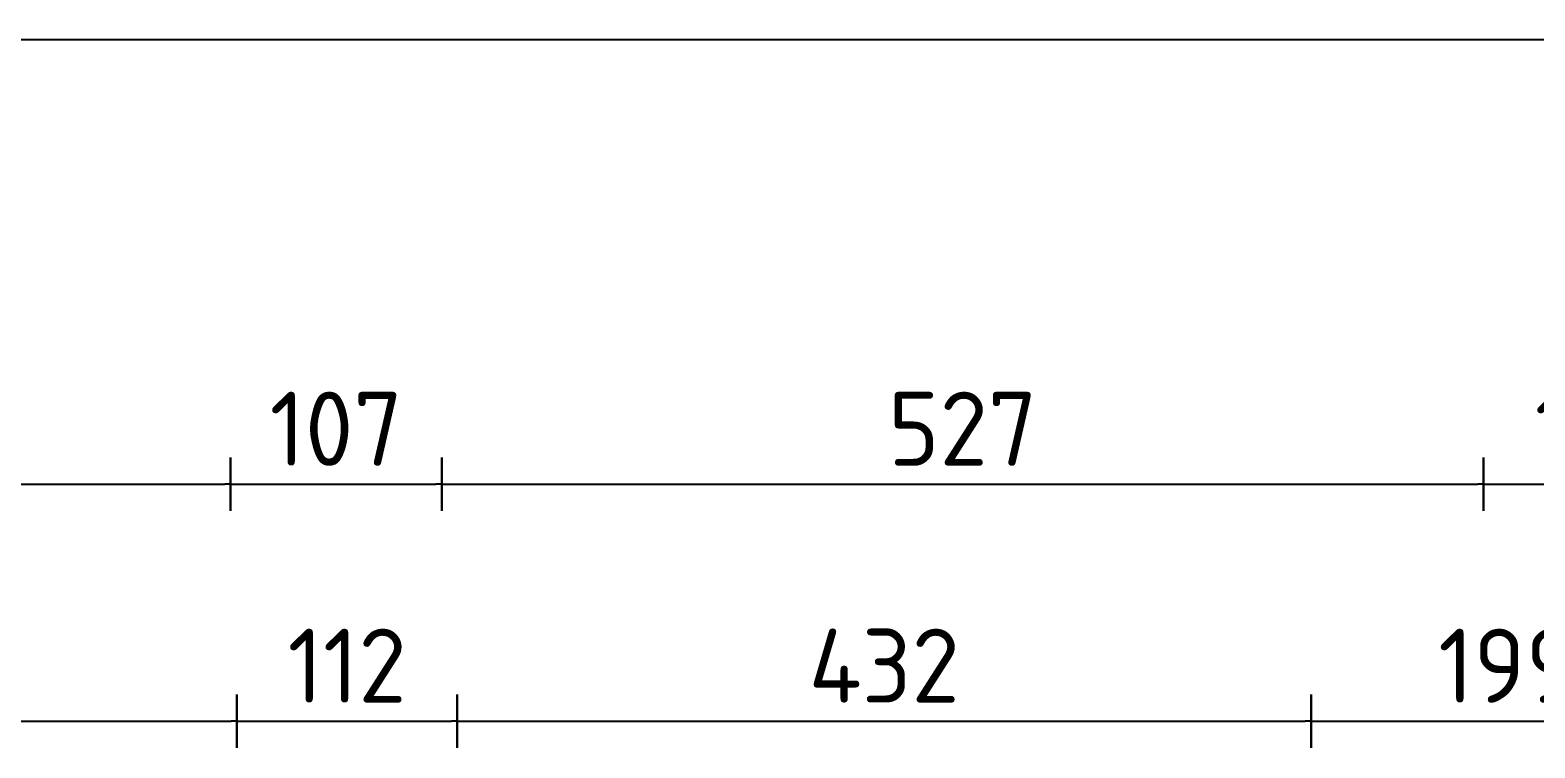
# Model space of a CAD drawing. Header units: millimetres. Extents: x 0 to 420, y 0 to 297.
# Drawn here: x 161.4 to 212.2, y 150.3 to 174.5 of the extents above; entities that cross this region are included whole.
import ezdxf

# ---------------------------------------------------------------- set-up
doc = ezdxf.new("R2010")
doc.units = ezdxf.units.MM
doc.header["$MEASUREMENT"] = 0
doc.layers.add('L25', color=1, linetype='Continuous')
doc.layers.add('T25', color=1, linetype='Continuous')
doc.styles.add('ISO', font='iso3098b.shx')
doc.dimstyles.new('SIGNSDIM', dxfattribs={"dimtxt": 2.5, "dimasz": 0.2, "dimexe": 1.5, "dimexo": 2, "dimtad": 1, "dimdec": 4, "dimlfac": 15, "dimrnd": 1, "dimdsep": 46, "dimtxsty": 'ISO', "dimblk": 'SGNDIM', "dimcen": 2.5, "dimse2": 1, "dimadec": 0, "dimazin": 0, "dimtfac": 1, "dimtdec": 4, "dimtix": 1, "dimtmove": 0, "dimatfit": 3, "dimldrblk": 'SGNDIM', "dimfxl": 1, "dimtolj": 1, "dimtzin": 0, "dimarcsym": 0})

# ---------------------------------------------------------------- blocks, each defined once
blk = doc.blocks.new('SGNDIM')
for p, q in [((0, 4.5), (0, -4.5)), ((0, 0), (-1, 0))]:
    blk.add_line(p, q)
blk = doc.blocks.new('*D19')
at = {"layer": 'DEFPOINTS', "color": 0, "transparency": 16777216}
for p in [(122.956, 163.994), (168.422, 163.994), (168.422, 151.196)]:
    blk.add_point(p, dxfattribs=at)
at = {"layer": 'T25', "color": 0, "lineweight": -2, "transparency": 16777216}
blk.add_line((123.156, 151.196), (168.222, 151.196), dxfattribs=at)
at = {"layer": 'T25', "color": 0, "lineweight": -2, "transparency": 16777216, "xscale": 0.2, "yscale": 0.2, "zscale": 0.2, "rotation": 180}
blk.add_blockref('SGNDIM', (122.956, 151.196), dxfattribs=at)
at = {"layer": 'T25', "color": 0, "lineweight": -2, "transparency": 16777216, "xscale": 0.2, "yscale": 0.2, "zscale": 0.2}
blk.add_blockref('SGNDIM', (168.422, 151.196), dxfattribs=at)
at = {"layer": 'T25', "color": 0, "transparency": 16777216, "insert": (145.689, 153.071), "char_height": 2.5, "attachment_point": 5, "style": 'ISO'}
blk.add_mtext('\\A1;682', dxfattribs=at)
blk = doc.blocks.new('*D23')
at = {"layer": 'DEFPOINTS', "color": 0, "transparency": 16777216}
for p in [(210.489, 174.196), (217.956, 174.196), (217.956, 159.196)]:
    blk.add_point(p, dxfattribs=at)
at = {"layer": 'T25', "color": 0, "lineweight": -2, "transparency": 16777216}
blk.add_line((210.689, 159.196), (217.756, 159.196), dxfattribs=at)
at = {"layer": 'T25', "color": 0, "lineweight": -2, "transparency": 16777216, "xscale": 0.2, "yscale": 0.2, "zscale": 0.2, "rotation": 180}
blk.add_blockref('SGNDIM', (210.489, 159.196), dxfattribs=at)
at = {"layer": 'T25', "color": 0, "lineweight": -2, "transparency": 16777216, "xscale": 0.2, "yscale": 0.2, "zscale": 0.2}
blk.add_blockref('SGNDIM', (217.956, 159.196), dxfattribs=at)
at = {"layer": 'T25', "color": 0, "transparency": 16777216, "insert": (214.222, 161.071), "char_height": 2.5, "attachment_point": 5, "style": 'ISO'}
blk.add_mtext('\\A1;112', dxfattribs=at)
blk = doc.blocks.new('*D24')
at = {"layer": 'DEFPOINTS', "color": 0, "transparency": 16777216}
for p in [(117.134, 167.402), (168.208, 167.402), (168.208, 159.196)]:
    blk.add_point(p, dxfattribs=at)
at = {"layer": 'T25', "color": 0, "lineweight": -2, "transparency": 16777216}
blk.add_line((117.334, 159.196), (168.008, 159.196), dxfattribs=at)
at = {"layer": 'T25', "color": 0, "lineweight": -2, "transparency": 16777216, "xscale": 0.2, "yscale": 0.2, "zscale": 0.2, "rotation": 180}
blk.add_blockref('SGNDIM', (117.134, 159.196), dxfattribs=at)
at = {"layer": 'T25', "color": 0, "lineweight": -2, "transparency": 16777216, "xscale": 0.2, "yscale": 0.2, "zscale": 0.2}
blk.add_blockref('SGNDIM', (168.208, 159.196), dxfattribs=at)
at = {"layer": 'T25', "color": 0, "transparency": 16777216, "insert": (142.671, 161.071), "char_height": 2.5, "attachment_point": 5, "style": 'ISO'}
blk.add_mtext('\\A1;766', dxfattribs=at)
blk = doc.blocks.new('*D27')
at = {"layer": 'DEFPOINTS', "color": 0, "transparency": 16777216}
for p in [(175.857, 159.305), (204.667, 159.305), (204.667, 151.196)]:
    blk.add_point(p, dxfattribs=at)
at = {"layer": 'T25', "color": 0, "lineweight": -2, "transparency": 16777216}
blk.add_line((176.057, 151.196), (204.467, 151.196), dxfattribs=at)
at = {"layer": 'T25', "color": 0, "lineweight": -2, "transparency": 16777216, "xscale": 0.2, "yscale": 0.2, "zscale": 0.2, "rotation": 180}
blk.add_blockref('SGNDIM', (175.857, 151.196), dxfattribs=at)
at = {"layer": 'T25', "color": 0, "lineweight": -2, "transparency": 16777216, "xscale": 0.2, "yscale": 0.2, "zscale": 0.2}
blk.add_blockref('SGNDIM', (204.667, 151.196), dxfattribs=at)
at = {"layer": 'T25', "color": 0, "transparency": 16777216, "insert": (190.262, 153.071), "char_height": 2.5, "attachment_point": 5, "style": 'ISO'}
blk.add_mtext('\\A1;432', dxfattribs=at)
blk = doc.blocks.new('*D28')
at = {"layer": 'DEFPOINTS', "color": 0, "transparency": 16777216}
for p in [(175.336, 164.844), (210.489, 164.844), (210.489, 159.196)]:
    blk.add_point(p, dxfattribs=at)
at = {"layer": 'T25', "color": 0, "lineweight": -2, "transparency": 16777216}
blk.add_line((175.536, 159.196), (210.289, 159.196), dxfattribs=at)
at = {"layer": 'T25', "color": 0, "lineweight": -2, "transparency": 16777216, "xscale": 0.2, "yscale": 0.2, "zscale": 0.2, "rotation": 180}
blk.add_blockref('SGNDIM', (175.336, 159.196), dxfattribs=at)
at = {"layer": 'T25', "color": 0, "lineweight": -2, "transparency": 16777216, "xscale": 0.2, "yscale": 0.2, "zscale": 0.2}
blk.add_blockref('SGNDIM', (210.489, 159.196), dxfattribs=at)
at = {"layer": 'T25', "color": 0, "transparency": 16777216, "insert": (192.912, 161.071), "char_height": 2.5, "attachment_point": 5, "style": 'ISO'}
blk.add_mtext('\\A1;527', dxfattribs=at)
blk = doc.blocks.new('*D29')
at = {"layer": 'DEFPOINTS', "color": 0, "transparency": 16777216}
for p in [(168.208, 173.516), (175.336, 173.516), (175.336, 159.196)]:
    blk.add_point(p, dxfattribs=at)
at = {"layer": 'T25', "color": 0, "lineweight": -2, "transparency": 16777216}
blk.add_line((168.408, 159.196), (175.136, 159.196), dxfattribs=at)
at = {"layer": 'T25', "color": 0, "lineweight": -2, "transparency": 16777216, "xscale": 0.2, "yscale": 0.2, "zscale": 0.2, "rotation": 180}
blk.add_blockref('SGNDIM', (168.208, 159.196), dxfattribs=at)
at = {"layer": 'T25', "color": 0, "lineweight": -2, "transparency": 16777216, "xscale": 0.2, "yscale": 0.2, "zscale": 0.2}
blk.add_blockref('SGNDIM', (175.336, 159.196), dxfattribs=at)
at = {"layer": 'T25', "color": 0, "transparency": 16777216, "insert": (171.772, 161.071), "char_height": 2.5, "attachment_point": 5, "style": 'ISO'}
blk.add_mtext('\\A1;107', dxfattribs=at)
blk = doc.blocks.new('*D30')
at = {"layer": 'DEFPOINTS', "color": 0, "transparency": 16777216}
for p in [(168.422, 166.132), (175.857, 166.132), (175.857, 151.196)]:
    blk.add_point(p, dxfattribs=at)
at = {"layer": 'T25', "color": 0, "lineweight": -2, "transparency": 16777216}
blk.add_line((168.622, 151.196), (175.657, 151.196), dxfattribs=at)
at = {"layer": 'T25', "color": 0, "lineweight": -2, "transparency": 16777216, "xscale": 0.2, "yscale": 0.2, "zscale": 0.2, "rotation": 180}
blk.add_blockref('SGNDIM', (168.422, 151.196), dxfattribs=at)
at = {"layer": 'T25', "color": 0, "lineweight": -2, "transparency": 16777216, "xscale": 0.2, "yscale": 0.2, "zscale": 0.2}
blk.add_blockref('SGNDIM', (175.857, 151.196), dxfattribs=at)
at = {"layer": 'T25', "color": 0, "transparency": 16777216, "insert": (172.139, 153.071), "char_height": 2.5, "attachment_point": 5, "style": 'ISO'}
blk.add_mtext('\\A1;112', dxfattribs=at)
blk = doc.blocks.new('*D32')
at = {"layer": 'DEFPOINTS', "color": 0, "transparency": 16777216}
for p in [(204.667, 177.892), (217.956, 177.892), (217.956, 151.196)]:
    blk.add_point(p, dxfattribs=at)
at = {"layer": 'T25', "color": 0, "lineweight": -2, "transparency": 16777216}
blk.add_line((204.867, 151.196), (217.756, 151.196), dxfattribs=at)
at = {"layer": 'T25', "color": 0, "lineweight": -2, "transparency": 16777216, "xscale": 0.2, "yscale": 0.2, "zscale": 0.2, "rotation": 180}
blk.add_blockref('SGNDIM', (204.667, 151.196), dxfattribs=at)
at = {"layer": 'T25', "color": 0, "lineweight": -2, "transparency": 16777216, "xscale": 0.2, "yscale": 0.2, "zscale": 0.2}
blk.add_blockref('SGNDIM', (217.956, 151.196), dxfattribs=at)
at = {"layer": 'T25', "color": 0, "transparency": 16777216, "insert": (211.311, 153.071), "char_height": 2.5, "attachment_point": 5, "style": 'ISO'}
blk.add_mtext('\\A1;199', dxfattribs=at)

msp = doc.modelspace()

# ---------------------------------------------------------------- linework, layer by layer
at = {"layer": 'L25'}
msp.add_lwpolyline([(108.3780226, 180.8626374), (108.3780226, 207.529304, -0.4142135624), (115.0446893, 214.1959707), (248.3780226, 214.1959707, -0.4142135624), (255.0446893, 207.529304), (255.0446893, 180.8626374, -0.4142135624), (248.3780226, 174.1959707), (115.0446893, 174.1959707, -0.4142135624)], format="xyb", close=True, dxfattribs=at)

# ---------------------------------------------------------------- dimensions: what is measured, and where the dimension line sits
at = {"layer": 'T25'}
for base, p1, p2, picture, middle in [((217.9555226, 151.1959707), (204.666962, 177.8917398), (217.9555226, 177.8917398), '*D32', (211.3112423, 153.0709707)), ((217.9555226, 159.1959707), (210.4888559, 174.1959707), (217.9555226, 174.1959707), '*D23', (214.2221893, 161.0709707)), ((175.3358256, 159.1959707), (168.2077953, 173.5156744), (175.3358256, 173.5156744), '*D29', (171.7718105, 161.0709707)), ((168.2077953, 159.1959707), (117.1338559, 167.4023773), (168.2077953, 167.4023773), '*D24', (142.6708256, 161.0709707)), ((175.8568105, 151.1959707), (168.421962, 166.1320502), (175.8568105, 166.1320502), '*D30', (172.1393862, 153.0709707)), ((210.4888559, 159.1959707), (175.3358256, 164.8442536), (210.4888559, 164.8442536), '*D28', (192.9123408, 161.0709707)), ((168.421962, 151.1959707), (122.9557499, 163.99376), (168.421962, 163.99376), '*D19', (145.6888559, 153.0709707)), ((204.666962, 151.1959707), (175.8568105, 159.3054268), (204.666962, 159.3054268), '*D27', (190.2618862, 153.0709707))]:
    dim = msp.add_linear_dim(base=base, p1=p1, p2=p2, dimstyle='SIGNSDIM', override={"dimse1": 1}, dxfattribs=at)
    dim.commit()
    dim.dimension.update_dxf_attribs({"geometry": picture, "text_midpoint": middle})

doc.saveas('drawing.dxf')
